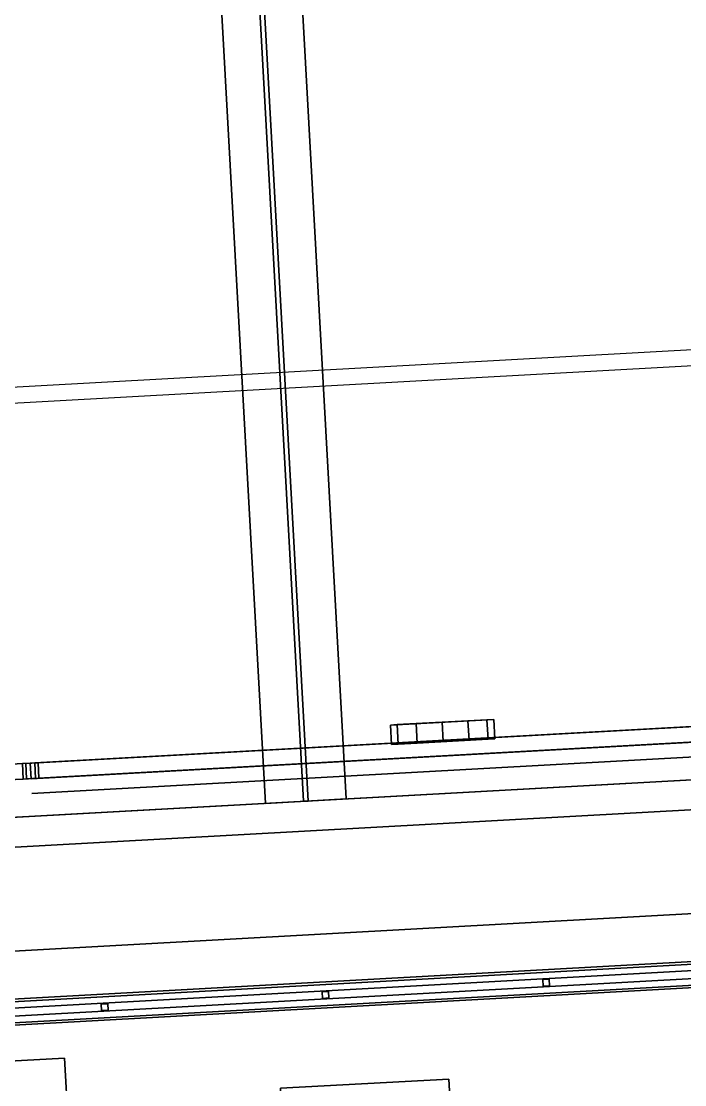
# Model space of a CAD drawing. Header units: millimetres. Extents: x -2005 to 6910, y -1718 to 7197.
# Drawn here: x 1292 to 2315, y -342 to 1298 of the extents above; entities that cross this region are included whole.
import ezdxf

# ---------------------------------------------------------------- set-up
doc = ezdxf.new("R2010")
doc.units = ezdxf.units.MM
for name, color, linetype in [('cornice_lower', 7, 'Continuous'), ('cornice_middle', 7, 'Continuous'), ('embedded_beam_1', 7, 'Continuous'), ('embedded_beam_2', 7, 'Continuous'), ('exposed_roof_member', 7, 'Continuous'), ('fourth_floor_steel_deck', 7, 'Continuous'), ('masonry_wall_returns', 7, 'Continuous'), ('roof_cable_tray', 7, 'Continuous'), ('roof_guard', 7, 'Continuous'), ('roof_guard_mesh', 7, 'Continuous'), ('roof_parapet', 7, 'Continuous'), ('roof_slab', 7, 'Continuous'), ('S3_wall_plate', 7, 'Continuous'), ('tank_bosses_S', 7, 'Continuous'), ('tank_panels_S', 7, 'Continuous'), ('tank_ribs_S', 7, 'Continuous'), ('tower_wall_S', 7, 'Continuous'), ('upper_corbels', 7, 'Continuous')]:
    doc.layers.add(name, color=color, linetype=linetype)

msp = doc.modelspace()

# ---------------------------------------------------------------- linework, layer by layer
at = {"layer": 'cornice_lower'}
for points in [[(-688.6, -769.2, 10200), (-698.5, -589.5, 10200), (5951.3, -221.8, 10200), (5961.3, -401.5, 10200)], [(-688.6, -769.2, 10340), (5961.3, -401.5, 10340), (5951.3, -221.8, 10340), (-698.5, -589.5, 10340)], [(5951.3, -221.8, 10200), (-698.5, -589.5, 10200), (-698.5, -589.5, 10340), (5951.3, -221.8, 10340)], [(-688.6, -769.2, 16200), (-698.5, -589.5, 16200), (5951.3, -221.8, 16200), (5961.3, -401.5, 16200)], [(-688.6, -769.2, 16340), (5961.3, -401.5, 16340), (5951.3, -221.8, 16340), (-698.5, -589.5, 16340)], [(5951.3, -221.8, 16200), (-698.5, -589.5, 16200), (-698.5, -589.5, 16340), (5951.3, -221.8, 16340)], [(-688.6, -769.2, 19800), (-698.5, -589.5, 19800), (5951.3, -221.8, 19800), (5961.3, -401.5, 19800)], [(-688.6, -769.2, 19940), (5961.3, -401.5, 19940), (5951.3, -221.8, 19940), (-698.5, -589.5, 19940)], [(5951.3, -221.8, 19800), (-698.5, -589.5, 19800), (-698.5, -589.5, 19940), (5951.3, -221.8, 19940)], [(-688.6, -769.2, 24500), (-698.5, -589.5, 24500), (5951.3, -221.8, 24500), (5961.3, -401.5, 24500)], [(-688.6, -769.2, 24640), (5961.3, -401.5, 24640), (5951.3, -221.8, 24640), (-698.5, -589.5, 24640)], [(5951.3, -221.8, 24500), (-698.5, -589.5, 24500), (-698.5, -589.5, 24640), (5951.3, -221.8, 24640)]]:
    msp.add_3dface(points, dxfattribs=at)
at = {"layer": 'cornice_middle'}
for points in [[(-764, -853.5, 10340), (-774, -673.8, 10340), (6035.6, -297.2, 10340), (6045.6, -477, 10340)], [(-764, -853.5, 10500), (6045.6, -477, 10500), (6035.6, -297.2, 10500), (-774, -673.8, 10500)], [(6035.6, -297.2, 10340), (-774, -673.8, 10340), (-774, -673.8, 10500), (6035.6, -297.2, 10500)], [(-764, -853.5, 16340), (-774, -673.8, 16340), (6035.6, -297.2, 16340), (6045.6, -477, 16340)], [(-764, -853.5, 16500), (6045.6, -477, 16500), (6035.6, -297.2, 16500), (-774, -673.8, 16500)], [(6035.6, -297.2, 16340), (-774, -673.8, 16340), (-774, -673.8, 16500), (6035.6, -297.2, 16500)], [(-764, -853.5, 19940), (-774, -673.8, 19940), (6035.6, -297.2, 19940), (6045.6, -477, 19940)], [(-764, -853.5, 20100), (6045.6, -477, 20100), (6035.6, -297.2, 20100), (-774, -673.8, 20100)], [(6035.6, -297.2, 19940), (-774, -673.8, 19940), (-774, -673.8, 20100), (6035.6, -297.2, 20100)], [(-764, -853.5, 24640), (-774, -673.8, 24640), (6035.6, -297.2, 24640), (6045.6, -477, 24640)], [(-764, -853.5, 24800), (6045.6, -477, 24800), (6035.6, -297.2, 24800), (-774, -673.8, 24800)], [(6035.6, -297.2, 24640), (-774, -673.8, 24640), (-774, -673.8, 24800), (6035.6, -297.2, 24800)]]:
    msp.add_3dface(points, dxfattribs=at)
at = {"layer": 'embedded_beam_1'}
msp.add_3dface([(-35.2, 637, 24820), (5156.8, 924.1, 24820), (5155.5, 948.1, 24820), (-36.5, 661, 24820)], dxfattribs=at)
at = {"layer": 'embedded_beam_2'}
msp.add_3dface([(-71.1, 1286, 24820), (5121, 1573.1, 24820), (5119.6, 1597.1, 24820), (-72.4, 1310, 24820)], dxfattribs=at)
at = {"layer": 'exposed_roof_member'}
for points in [[(1668.3, 92.2, 24682), (1793.1, 99.1, 24682), (1506, 5291.2, 24682), (1381.2, 5284.3, 24682)], [(1793.1, 99.1, 24673), (1668.3, 92.2, 24673), (1381.2, 5284.3, 24673), (1506, 5291.2, 24673)], [(1668.3, 92.2, 24825), (1793.1, 99.1, 24825), (1506, 5291.2, 24825), (1381.2, 5284.3, 24825)], [(1793.1, 99.1, 24816), (1668.3, 92.2, 24816), (1381.2, 5284.3, 24816), (1506, 5291.2, 24816)], [(1668.3, 92.2, 24673), (1668.3, 92.2, 24682), (1381.2, 5284.3, 24682), (1381.2, 5284.3, 24673)], [(1668.3, 92.2, 24816), (1668.3, 92.2, 24825), (1381.2, 5284.3, 24825), (1381.2, 5284.3, 24816)], [(1727.2, 95.5, 24816), (1734.2, 95.9, 24816), (1447.1, 5288, 24816), (1440.1, 5287.6, 24816)], [(1734.2, 95.9, 24682), (1727.2, 95.5, 24682), (1440.1, 5287.6, 24682), (1447.1, 5288, 24682)], [(1727.2, 95.5, 24682), (1727.2, 95.5, 24816), (1440.1, 5287.6, 24816), (1440.1, 5287.6, 24682)], [(1734.2, 95.9, 24816), (1734.2, 95.9, 24682), (1447.1, 5288, 24682), (1447.1, 5288, 24816)], [(1793.1, 99.1, 24682), (1793.1, 99.1, 24673), (1506, 5291.2, 24673), (1506, 5291.2, 24682)], [(1793.1, 99.1, 24825), (1793.1, 99.1, 24816), (1506, 5291.2, 24816), (1506, 5291.2, 24825)], [(1668.3, 92.2, 24682), (1668.3, 92.2, 24673), (1793.1, 99.1, 24673), (1793.1, 99.1, 24682)], [(1668.3, 92.2, 24825), (1668.3, 92.2, 24816), (1793.1, 99.1, 24816), (1793.1, 99.1, 24825)], [(1727.2, 95.5, 24816), (1727.2, 95.5, 24682), (1734.2, 95.9, 24682), (1734.2, 95.9, 24816)]]:
    msp.add_3dface(points, dxfattribs=at)
at = {"layer": 'fourth_floor_steel_deck'}
msp.add_3dface([(0, 0, 20725), (5192.1, 287.1, 20725), (5098.2, 1984.5, 20725), (-93.9, 1697.4, 20725)], dxfattribs=at)
at = {"layer": 'masonry_wall_returns'}
msp.add_3dface([(-754.6, -842.9, 5775), (6035, -467.5, 5775), (5877, -326, 5775), (-613.1, -684.9, 5775)], dxfattribs=at)
at = {"layer": 'roof_cable_tray'}
for points in [[(-123.3, -52.9, 25137.5), (-114.4, -212.6, 25137.5), (5329.3, 88.3, 25137.5), (5320.4, 248.1, 25137.5)], [(-114.4, -212.6, 25062.5), (-123.3, -52.9, 25062.5), (5320.4, 248.1, 25062.5), (5329.3, 88.3, 25062.5)], [(-123.3, -52.9, 25062.5), (-123.3, -52.9, 25137.5), (5320.4, 248.1, 25137.5), (5320.4, 248.1, 25062.5)], [(-114.4, -212.6, 25137.5), (-114.4, -212.6, 25062.5), (5329.3, 88.3, 25062.5), (5329.3, 88.3, 25137.5)]]:
    msp.add_3dface(points, dxfattribs=at)
at = {"layer": 'roof_guard'}
for points in [[(-283.9, -299.9, 25088.2), (-284.1, -296.1, 25100), (5507.1, 24.1, 25100), (5507.3, 20.3, 25088.2)], [(-284.1, -296.1, 25100), (-283.9, -299.9, 25111.8), (5507.3, 20.3, 25111.8), (5507.1, 24.1, 25100)], [(-283.9, -299.9, 26038.2), (-284.1, -296.1, 26050), (5507.1, 24.1, 26050), (5507.3, 20.3, 26038.2)], [(-284.1, -296.1, 26050), (-283.9, -299.9, 26061.8), (5507.3, 20.3, 26061.8), (5507.1, 24.1, 26050)], [(-283.3, -309.9, 25081), (-283.9, -299.9, 25088.2), (5507.3, 20.3, 25088.2), (5507.8, 10.3, 25081)], [(-283.9, -299.9, 25111.8), (-283.3, -309.9, 25119), (5507.8, 10.3, 25119), (5507.3, 20.3, 25111.8)], [(-283.3, -309.9, 26031), (-283.9, -299.9, 26038.2), (5507.3, 20.3, 26038.2), (5507.8, 10.3, 26031)], [(-283.9, -299.9, 26061.8), (-283.3, -309.9, 26069), (5507.8, 10.3, 26069), (5507.3, 20.3, 26061.8)], [(-282.6, -322.3, 25081), (-283.3, -309.9, 25081), (5507.8, 10.3, 25081), (5508.5, -2.1, 25081)], [(-283.3, -309.9, 25119), (-282.6, -322.3, 25119), (5508.5, -2.1, 25119), (5507.8, 10.3, 25119)], [(-282.6, -322.3, 26031), (-283.3, -309.9, 26031), (5507.8, 10.3, 26031), (5508.5, -2.1, 26031)], [(-283.3, -309.9, 26069), (-282.6, -322.3, 26069), (5508.5, -2.1, 26069), (5507.8, 10.3, 26069)], [(-282.1, -332.3, 25088.2), (-282.6, -322.3, 25081), (5508.5, -2.1, 25081), (5509.1, -12.1, 25088.2)], [(-282.6, -322.3, 25119), (-282.1, -332.3, 25111.8), (5509.1, -12.1, 25111.8), (5508.5, -2.1, 25119)], [(-282.1, -332.3, 26038.2), (-282.6, -322.3, 26031), (5508.5, -2.1, 26031), (5509.1, -12.1, 26038.2)], [(-282.6, -322.3, 26069), (-282.1, -332.3, 26061.8), (5509.1, -12.1, 26061.8), (5508.5, -2.1, 26069)], [(-281.9, -336.1, 25100), (-282.1, -332.3, 25088.2), (5509.1, -12.1, 25088.2), (5509.3, -15.9, 25100)], [(-282.1, -332.3, 25111.8), (-281.9, -336.1, 25100), (5509.3, -15.9, 25100), (5509.1, -12.1, 25111.8)], [(-281.9, -336.1, 26050), (-282.1, -332.3, 26038.2), (5509.1, -12.1, 26038.2), (5509.3, -15.9, 26050)], [(-282.1, -332.3, 26061.8), (-281.9, -336.1, 26050), (5509.3, -15.9, 26050), (5509.1, -12.1, 26061.8)]]:
    msp.add_3dface(points, dxfattribs=at)
at = {"layer": 'roof_guard_mesh'}
for points in [[(2096.9, -189.5, 25080), (2096.3, -179.5, 25080), (2106.3, -179, 25080), (2106.9, -189, 25080)], [(2096.9, -189.5, 26050), (2106.9, -189, 26050), (2106.3, -179, 26050), (2096.3, -179.5, 26050)], [(2106.3, -179, 25080), (2096.3, -179.5, 25080), (2096.3, -179.5, 26050), (2106.3, -179, 26050)], [(2096.3, -179.5, 25080), (2096.9, -189.5, 25080), (2096.9, -189.5, 26050), (2096.3, -179.5, 26050)], [(2106.9, -189, 25080), (2106.3, -179, 25080), (2106.3, -179, 26050), (2106.9, -189, 26050)], [(2096.9, -189.5, 25080), (2106.9, -189, 25080), (2106.9, -189, 26050), (2096.9, -189.5, 26050)], [(1756.2, -208.4, 25080), (1755.7, -198.4, 25080), (1765.7, -197.8, 25080), (1766.2, -207.8, 25080)], [(1756.2, -208.4, 26050), (1766.2, -207.8, 26050), (1765.7, -197.8, 26050), (1755.7, -198.4, 26050)], [(1765.7, -197.8, 25080), (1755.7, -198.4, 25080), (1755.7, -198.4, 26050), (1765.7, -197.8, 26050)], [(1755.7, -198.4, 25080), (1756.2, -208.4, 25080), (1756.2, -208.4, 26050), (1755.7, -198.4, 26050)], [(1756.2, -208.4, 25080), (1766.2, -207.8, 25080), (1766.2, -207.8, 26050), (1756.2, -208.4, 26050)], [(1766.2, -207.8, 25080), (1765.7, -197.8, 25080), (1765.7, -197.8, 26050), (1766.2, -207.8, 26050)], [(1415.6, -227.2, 25080), (1415, -217.2, 25080), (1425, -216.7, 25080), (1425.6, -226.6, 25080)], [(1415.6, -227.2, 26050), (1425.6, -226.6, 26050), (1425, -216.7, 26050), (1415, -217.2, 26050)], [(1425, -216.7, 25080), (1415, -217.2, 25080), (1415, -217.2, 26050), (1425, -216.7, 26050)], [(1415, -217.2, 25080), (1415.6, -227.2, 25080), (1415.6, -227.2, 26050), (1415, -217.2, 26050)], [(1415.6, -227.2, 25080), (1425.6, -226.6, 25080), (1425.6, -226.6, 26050), (1415.6, -227.2, 26050)], [(1425.6, -226.6, 25080), (1425, -216.7, 25080), (1425, -216.7, 26050), (1425.6, -226.6, 26050)]]:
    msp.add_3dface(points, dxfattribs=at)
at = {"layer": 'roof_parapet'}
for points in [[(-613.1, -684.9, 25000), (-649, -35.9, 25000), (5841.1, 323, 25000), (5877, -326, 25000)], [(-613.1, -684.9, 25550), (5877, -326, 25550), (5841.1, 323, 25550), (-649, -35.9, 25550)], [(5841.1, 323, 25000), (-649, -35.9, 25000), (-649, -35.9, 25550), (5841.1, 323, 25550)], [(-613.1, -684.9, 25000), (5877, -326, 25000), (5877, -326, 25550), (-613.1, -684.9, 25550)]]:
    msp.add_3dface(points, dxfattribs=at)
at = {"layer": 'roof_slab'}
for points in [[(0, 0, 24825), (-99.4, 1797.3, 24825), (5092.7, 2084.3, 24825), (5192.1, 287.1, 24825)], [(0, 0, 25000), (5192.1, 287.1, 25000), (5092.7, 2084.3, 25000), (-99.4, 1797.3, 25000)], [(0, 0, 24825), (5192.1, 287.1, 24825), (5192.1, 287.1, 25000), (0, 0, 25000)]]:
    msp.add_3dface(points, dxfattribs=at)
at = {"layer": 'S3_wall_plate'}
for points in [[(1169.7, -511.2, 22200), (1158.7, -311.5, 22200), (1358.4, -300.5, 22200), (1369.4, -500.2, 22200)], [(1169.7, -511.2, 22230), (1369.4, -500.2, 22230), (1358.4, -300.5, 22230), (1158.7, -311.5, 22230)], [(1358.4, -300.5, 22200), (1158.7, -311.5, 22200), (1158.7, -311.5, 22230), (1358.4, -300.5, 22230)], [(1169.7, -511.2, 23900), (1158.7, -311.5, 23900), (1358.4, -300.5, 23900), (1369.4, -500.2, 23900)], [(1169.7, -511.2, 23930), (1369.4, -500.2, 23930), (1358.4, -300.5, 23930), (1158.7, -311.5, 23930)], [(1358.4, -300.5, 23900), (1158.7, -311.5, 23900), (1158.7, -311.5, 23930), (1358.4, -300.5, 23930)], [(1369.4, -500.2, 22200), (1358.4, -300.5, 22200), (1358.4, -300.5, 22230), (1369.4, -500.2, 22230)], [(1369.4, -500.2, 23900), (1358.4, -300.5, 23900), (1358.4, -300.5, 23930), (1369.4, -500.2, 23930)]]:
    msp.add_3dface(points, dxfattribs=at)
at = {"layer": 'tank_bosses_S'}
for points in [[(2020.8, 221.9, 21187.5), (1871.8, 213.7, 21147.5), (1861.1, 213.1, 21187.5)], [(2020.8, 221.9, 21187.5), (1861.1, 213.1, 21187.5), (1871.8, 213.7, 21227.5)], [(2020.8, 221.9, 22112.5), (1871.8, 213.7, 22072.5), (1861.1, 213.1, 22112.5)], [(2020.8, 221.9, 22112.5), (1861.1, 213.1, 22112.5), (1871.8, 213.7, 22152.5)], [(2020.8, 221.9, 23037.5), (1871.8, 213.7, 22997.5), (1861.1, 213.1, 23037.5)], [(2020.8, 221.9, 23037.5), (1861.1, 213.1, 23037.5), (1871.8, 213.7, 23077.5)], [(2020.8, 221.9, 23962.5), (1871.8, 213.7, 23922.5), (1861.1, 213.1, 23962.5)], [(2020.8, 221.9, 23962.5), (1861.1, 213.1, 23962.5), (1871.8, 213.7, 24002.5)], [(1873.4, 183.7, 21147.5), (1862.7, 183.1, 21187.5), (1861.1, 213.1, 21187.5), (1871.8, 213.7, 21147.5)], [(1862.7, 183.1, 21187.5), (1873.4, 183.7, 21227.5), (1871.8, 213.7, 21227.5), (1861.1, 213.1, 21187.5)], [(1873.4, 183.7, 22072.5), (1862.7, 183.1, 22112.5), (1861.1, 213.1, 22112.5), (1871.8, 213.7, 22072.5)], [(1862.7, 183.1, 22112.5), (1873.4, 183.7, 22152.5), (1871.8, 213.7, 22152.5), (1861.1, 213.1, 22112.5)], [(1873.4, 183.7, 22997.5), (1862.7, 183.1, 23037.5), (1861.1, 213.1, 23037.5), (1871.8, 213.7, 22997.5)], [(1862.7, 183.1, 23037.5), (1873.4, 183.7, 23077.5), (1871.8, 213.7, 23077.5), (1861.1, 213.1, 23037.5)], [(1873.4, 183.7, 23922.5), (1862.7, 183.1, 23962.5), (1861.1, 213.1, 23962.5), (1871.8, 213.7, 23922.5)], [(1862.7, 183.1, 23962.5), (1873.4, 183.7, 24002.5), (1871.8, 213.7, 24002.5), (1861.1, 213.1, 23962.5)], [(2020.8, 221.9, 21187.5), (1901, 215.3, 21118.2), (1871.8, 213.7, 21147.5)], [(2020.8, 221.9, 21187.5), (1871.8, 213.7, 21227.5), (1901, 215.3, 21256.8)], [(2020.8, 221.9, 22112.5), (1901, 215.3, 22043.2), (1871.8, 213.7, 22072.5)], [(2020.8, 221.9, 22112.5), (1871.8, 213.7, 22152.5), (1901, 215.3, 22181.8)], [(2020.8, 221.9, 23037.5), (1901, 215.3, 22968.2), (1871.8, 213.7, 22997.5)], [(2020.8, 221.9, 23037.5), (1871.8, 213.7, 23077.5), (1901, 215.3, 23106.8)], [(2020.8, 221.9, 23962.5), (1901, 215.3, 23893.2), (1871.8, 213.7, 23922.5)], [(2020.8, 221.9, 23962.5), (1871.8, 213.7, 24002.5), (1901, 215.3, 24031.8)], [(1902.7, 185.3, 21118.2), (1873.4, 183.7, 21147.5), (1871.8, 213.7, 21147.5), (1901, 215.3, 21118.2)], [(1873.4, 183.7, 21227.5), (1902.7, 185.3, 21256.8), (1901, 215.3, 21256.8), (1871.8, 213.7, 21227.5)], [(1902.7, 185.3, 22043.2), (1873.4, 183.7, 22072.5), (1871.8, 213.7, 22072.5), (1901, 215.3, 22043.2)], [(1873.4, 183.7, 22152.5), (1902.7, 185.3, 22181.8), (1901, 215.3, 22181.8), (1871.8, 213.7, 22152.5)], [(1902.7, 185.3, 22968.2), (1873.4, 183.7, 22997.5), (1871.8, 213.7, 22997.5), (1901, 215.3, 22968.2)], [(1873.4, 183.7, 23077.5), (1902.7, 185.3, 23106.8), (1901, 215.3, 23106.8), (1871.8, 213.7, 23077.5)], [(1902.7, 185.3, 23893.2), (1873.4, 183.7, 23922.5), (1871.8, 213.7, 23922.5), (1901, 215.3, 23893.2)], [(1873.4, 183.7, 24002.5), (1902.7, 185.3, 24031.8), (1901, 215.3, 24031.8), (1871.8, 213.7, 24002.5)], [(2020.8, 221.9, 21187.5), (1941, 217.5, 21107.5), (1901, 215.3, 21118.2)], [(2020.8, 221.9, 21187.5), (1901, 215.3, 21256.8), (1941, 217.5, 21267.5)], [(2020.8, 221.9, 22112.5), (1941, 217.5, 22032.5), (1901, 215.3, 22043.2)], [(2020.8, 221.9, 22112.5), (1901, 215.3, 22181.8), (1941, 217.5, 22192.5)], [(2020.8, 221.9, 23037.5), (1941, 217.5, 22957.5), (1901, 215.3, 22968.2)], [(2020.8, 221.9, 23037.5), (1901, 215.3, 23106.8), (1941, 217.5, 23117.5)], [(2020.8, 221.9, 23962.5), (1941, 217.5, 23882.5), (1901, 215.3, 23893.2)], [(2020.8, 221.9, 23962.5), (1901, 215.3, 24031.8), (1941, 217.5, 24042.5)], [(1942.6, 187.5, 21107.5), (1902.7, 185.3, 21118.2), (1901, 215.3, 21118.2), (1941, 217.5, 21107.5)], [(1902.7, 185.3, 21256.8), (1942.6, 187.5, 21267.5), (1941, 217.5, 21267.5), (1901, 215.3, 21256.8)], [(1942.6, 187.5, 22032.5), (1902.7, 185.3, 22043.2), (1901, 215.3, 22043.2), (1941, 217.5, 22032.5)], [(1902.7, 185.3, 22181.8), (1942.6, 187.5, 22192.5), (1941, 217.5, 22192.5), (1901, 215.3, 22181.8)], [(1942.6, 187.5, 22957.5), (1902.7, 185.3, 22968.2), (1901, 215.3, 22968.2), (1941, 217.5, 22957.5)], [(1902.7, 185.3, 23106.8), (1942.6, 187.5, 23117.5), (1941, 217.5, 23117.5), (1901, 215.3, 23106.8)], [(1942.6, 187.5, 23882.5), (1902.7, 185.3, 23893.2), (1901, 215.3, 23893.2), (1941, 217.5, 23882.5)], [(1902.7, 185.3, 24031.8), (1942.6, 187.5, 24042.5), (1941, 217.5, 24042.5), (1901, 215.3, 24031.8)], [(2020.8, 221.9, 21187.5), (1980.9, 219.7, 21118.2), (1941, 217.5, 21107.5)], [(2020.8, 221.9, 21187.5), (1941, 217.5, 21267.5), (1980.9, 219.7, 21256.8)], [(2020.8, 221.9, 22112.5), (1980.9, 219.7, 22043.2), (1941, 217.5, 22032.5)], [(2020.8, 221.9, 22112.5), (1941, 217.5, 22192.5), (1980.9, 219.7, 22181.8)], [(2020.8, 221.9, 23037.5), (1980.9, 219.7, 22968.2), (1941, 217.5, 22957.5)], [(2020.8, 221.9, 23037.5), (1941, 217.5, 23117.5), (1980.9, 219.7, 23106.8)], [(2020.8, 221.9, 23962.5), (1980.9, 219.7, 23893.2), (1941, 217.5, 23882.5)], [(2020.8, 221.9, 23962.5), (1941, 217.5, 24042.5), (1980.9, 219.7, 24031.8)], [(1982.5, 189.7, 21118.2), (1942.6, 187.5, 21107.5), (1941, 217.5, 21107.5), (1980.9, 219.7, 21118.2)], [(1942.6, 187.5, 21267.5), (1982.5, 189.7, 21256.8), (1980.9, 219.7, 21256.8), (1941, 217.5, 21267.5)], [(1982.5, 189.7, 22043.2), (1942.6, 187.5, 22032.5), (1941, 217.5, 22032.5), (1980.9, 219.7, 22043.2)], [(1942.6, 187.5, 22192.5), (1982.5, 189.7, 22181.8), (1980.9, 219.7, 22181.8), (1941, 217.5, 22192.5)], [(1982.5, 189.7, 22968.2), (1942.6, 187.5, 22957.5), (1941, 217.5, 22957.5), (1980.9, 219.7, 22968.2)], [(1942.6, 187.5, 23117.5), (1982.5, 189.7, 23106.8), (1980.9, 219.7, 23106.8), (1941, 217.5, 23117.5)], [(1982.5, 189.7, 23893.2), (1942.6, 187.5, 23882.5), (1941, 217.5, 23882.5), (1980.9, 219.7, 23893.2)], [(1942.6, 187.5, 24042.5), (1982.5, 189.7, 24031.8), (1980.9, 219.7, 24031.8), (1941, 217.5, 24042.5)], [(2020.8, 221.9, 21187.5), (2010.1, 221.3, 21147.5), (1980.9, 219.7, 21118.2)], [(2020.8, 221.9, 21187.5), (1980.9, 219.7, 21256.8), (2010.1, 221.3, 21227.5)], [(2020.8, 221.9, 22112.5), (2010.1, 221.3, 22072.5), (1980.9, 219.7, 22043.2)], [(2020.8, 221.9, 22112.5), (1980.9, 219.7, 22181.8), (2010.1, 221.3, 22152.5)], [(2020.8, 221.9, 23037.5), (2010.1, 221.3, 22997.5), (1980.9, 219.7, 22968.2)], [(2020.8, 221.9, 23037.5), (1980.9, 219.7, 23106.8), (2010.1, 221.3, 23077.5)], [(2020.8, 221.9, 23962.5), (2010.1, 221.3, 23922.5), (1980.9, 219.7, 23893.2)], [(2020.8, 221.9, 23962.5), (1980.9, 219.7, 24031.8), (2010.1, 221.3, 24002.5)], [(2011.8, 191.4, 21147.5), (1982.5, 189.7, 21118.2), (1980.9, 219.7, 21118.2), (2010.1, 221.3, 21147.5)], [(1982.5, 189.7, 21256.8), (2011.8, 191.4, 21227.5), (2010.1, 221.3, 21227.5), (1980.9, 219.7, 21256.8)], [(2011.8, 191.4, 22072.5), (1982.5, 189.7, 22043.2), (1980.9, 219.7, 22043.2), (2010.1, 221.3, 22072.5)], [(1982.5, 189.7, 22181.8), (2011.8, 191.4, 22152.5), (2010.1, 221.3, 22152.5), (1980.9, 219.7, 22181.8)], [(2011.8, 191.4, 22997.5), (1982.5, 189.7, 22968.2), (1980.9, 219.7, 22968.2), (2010.1, 221.3, 22997.5)], [(1982.5, 189.7, 23106.8), (2011.8, 191.4, 23077.5), (2010.1, 221.3, 23077.5), (1980.9, 219.7, 23106.8)], [(2011.8, 191.4, 23922.5), (1982.5, 189.7, 23893.2), (1980.9, 219.7, 23893.2), (2010.1, 221.3, 23922.5)], [(1982.5, 189.7, 24031.8), (2011.8, 191.4, 24002.5), (2010.1, 221.3, 24002.5), (1980.9, 219.7, 24031.8)], [(2022.5, 191.9, 21187.5), (2011.8, 191.4, 21147.5), (2010.1, 221.3, 21147.5), (2020.8, 221.9, 21187.5)], [(2011.8, 191.4, 21227.5), (2022.5, 191.9, 21187.5), (2020.8, 221.9, 21187.5), (2010.1, 221.3, 21227.5)], [(2022.5, 191.9, 22112.5), (2011.8, 191.4, 22072.5), (2010.1, 221.3, 22072.5), (2020.8, 221.9, 22112.5)], [(2011.8, 191.4, 22152.5), (2022.5, 191.9, 22112.5), (2020.8, 221.9, 22112.5), (2010.1, 221.3, 22152.5)], [(2022.5, 191.9, 23037.5), (2011.8, 191.4, 22997.5), (2010.1, 221.3, 22997.5), (2020.8, 221.9, 23037.5)], [(2011.8, 191.4, 23077.5), (2022.5, 191.9, 23037.5), (2020.8, 221.9, 23037.5), (2010.1, 221.3, 23077.5)], [(2022.5, 191.9, 23962.5), (2011.8, 191.4, 23922.5), (2010.1, 221.3, 23922.5), (2020.8, 221.9, 23962.5)], [(2011.8, 191.4, 24002.5), (2022.5, 191.9, 23962.5), (2020.8, 221.9, 23962.5), (2010.1, 221.3, 24002.5)], [(2011.8, 191.4, 21227.5), (1873.4, 183.7, 21227.5), (1862.7, 183.1, 21187.5)], [(2011.8, 191.4, 21227.5), (1862.7, 183.1, 21187.5), (1873.4, 183.7, 21147.5)], [(2011.8, 191.4, 22152.5), (1873.4, 183.7, 22152.5), (1862.7, 183.1, 22112.5)], [(2011.8, 191.4, 22152.5), (1862.7, 183.1, 22112.5), (1873.4, 183.7, 22072.5)], [(2011.8, 191.4, 23077.5), (1873.4, 183.7, 23077.5), (1862.7, 183.1, 23037.5)], [(2011.8, 191.4, 23077.5), (1862.7, 183.1, 23037.5), (1873.4, 183.7, 22997.5)], [(2011.8, 191.4, 24002.5), (1873.4, 183.7, 24002.5), (1862.7, 183.1, 23962.5)], [(2011.8, 191.4, 24002.5), (1862.7, 183.1, 23962.5), (1873.4, 183.7, 23922.5)], [(2011.8, 191.4, 21227.5), (1902.7, 185.3, 21256.8), (1873.4, 183.7, 21227.5)], [(2011.8, 191.4, 21227.5), (1873.4, 183.7, 21147.5), (1902.7, 185.3, 21118.2)], [(2011.8, 191.4, 22152.5), (1902.7, 185.3, 22181.8), (1873.4, 183.7, 22152.5)], [(2011.8, 191.4, 22152.5), (1873.4, 183.7, 22072.5), (1902.7, 185.3, 22043.2)], [(2011.8, 191.4, 23077.5), (1902.7, 185.3, 23106.8), (1873.4, 183.7, 23077.5)], [(2011.8, 191.4, 23077.5), (1873.4, 183.7, 22997.5), (1902.7, 185.3, 22968.2)], [(2011.8, 191.4, 24002.5), (1902.7, 185.3, 24031.8), (1873.4, 183.7, 24002.5)], [(2011.8, 191.4, 24002.5), (1873.4, 183.7, 23922.5), (1902.7, 185.3, 23893.2)], [(2011.8, 191.4, 21227.5), (1942.6, 187.5, 21267.5), (1902.7, 185.3, 21256.8)], [(2011.8, 191.4, 21227.5), (1902.7, 185.3, 21118.2), (1942.6, 187.5, 21107.5)], [(2011.8, 191.4, 22152.5), (1942.6, 187.5, 22192.5), (1902.7, 185.3, 22181.8)], [(2011.8, 191.4, 22152.5), (1902.7, 185.3, 22043.2), (1942.6, 187.5, 22032.5)], [(2011.8, 191.4, 23077.5), (1942.6, 187.5, 23117.5), (1902.7, 185.3, 23106.8)], [(2011.8, 191.4, 23077.5), (1902.7, 185.3, 22968.2), (1942.6, 187.5, 22957.5)], [(2011.8, 191.4, 24002.5), (1942.6, 187.5, 24042.5), (1902.7, 185.3, 24031.8)], [(2011.8, 191.4, 24002.5), (1902.7, 185.3, 23893.2), (1942.6, 187.5, 23882.5)], [(2011.8, 191.4, 21227.5), (1982.5, 189.7, 21256.8), (1942.6, 187.5, 21267.5)], [(2011.8, 191.4, 21227.5), (1942.6, 187.5, 21107.5), (1982.5, 189.7, 21118.2)], [(2011.8, 191.4, 22152.5), (1982.5, 189.7, 22181.8), (1942.6, 187.5, 22192.5)], [(2011.8, 191.4, 22152.5), (1942.6, 187.5, 22032.5), (1982.5, 189.7, 22043.2)], [(2011.8, 191.4, 23077.5), (1982.5, 189.7, 23106.8), (1942.6, 187.5, 23117.5)], [(2011.8, 191.4, 23077.5), (1942.6, 187.5, 22957.5), (1982.5, 189.7, 22968.2)], [(2011.8, 191.4, 24002.5), (1982.5, 189.7, 24031.8), (1942.6, 187.5, 24042.5)], [(2011.8, 191.4, 24002.5), (1942.6, 187.5, 23882.5), (1982.5, 189.7, 23893.2)], [(2011.8, 191.4, 21227.5), (1982.5, 189.7, 21118.2), (2011.8, 191.4, 21147.5)], [(2011.8, 191.4, 22152.5), (1982.5, 189.7, 22043.2), (2011.8, 191.4, 22072.5)], [(2011.8, 191.4, 23077.5), (1982.5, 189.7, 22968.2), (2011.8, 191.4, 22997.5)], [(2011.8, 191.4, 24002.5), (1982.5, 189.7, 23893.2), (2011.8, 191.4, 23922.5)], [(2011.8, 191.4, 21227.5), (2011.8, 191.4, 21147.5), (2022.5, 191.9, 21187.5)], [(2011.8, 191.4, 22152.5), (2011.8, 191.4, 22072.5), (2022.5, 191.9, 22112.5)], [(2011.8, 191.4, 23077.5), (2011.8, 191.4, 22997.5), (2022.5, 191.9, 23037.5)], [(2011.8, 191.4, 24002.5), (2011.8, 191.4, 23922.5), (2022.5, 191.9, 23962.5)]]:
    msp.add_3dface(points, dxfattribs=at)
at = {"layer": 'tank_panels_S'}
for points in [[(1308.1, 107.4, 20737), (2582.1, 177.8, 20737), (2582.1, 177.8, 21638), (1308.1, 107.4, 21638)], [(1308.1, 107.4, 21662), (2582.1, 177.8, 21662), (2582.1, 177.8, 22563), (1308.1, 107.4, 22563)], [(1308.1, 107.4, 22587), (2582.1, 177.8, 22587), (2582.1, 177.8, 23488), (1308.1, 107.4, 23488)], [(1308.1, 107.4, 23512), (2582.1, 177.8, 23512), (2582.1, 177.8, 24413), (1308.1, 107.4, 24413)]]:
    msp.add_3dface(points, dxfattribs=at)
at = {"layer": 'tank_ribs_S'}
for points in [[(1312.4, 154.7, 20727.2), (1298.6, 153.9, 20746.8), (2572.6, 224.4, 21647.8), (2586.4, 225.1, 21628.2)], [(1298.6, 153.9, 21628.2), (1312.4, 154.7, 21647.8), (2586.4, 225.1, 20746.8), (2572.6, 224.4, 20727.2)], [(1312.4, 154.7, 21652.2), (1298.6, 153.9, 21671.8), (2572.6, 224.4, 22572.8), (2586.4, 225.1, 22553.2)], [(1298.6, 153.9, 22553.2), (1312.4, 154.7, 22572.8), (2586.4, 225.1, 21671.8), (2572.6, 224.4, 21652.2)], [(1312.4, 154.7, 22577.2), (1298.6, 153.9, 22596.8), (2572.6, 224.4, 23497.8), (2586.4, 225.1, 23478.2)], [(1298.6, 153.9, 23478.2), (1312.4, 154.7, 23497.8), (2586.4, 225.1, 22596.8), (2572.6, 224.4, 22577.2)], [(1312.4, 154.7, 23502.2), (1298.6, 153.9, 23521.8), (2572.6, 224.4, 24422.8), (2586.4, 225.1, 24403.2)], [(1298.6, 153.9, 24403.2), (1312.4, 154.7, 24422.8), (2586.4, 225.1, 23521.8), (2572.6, 224.4, 23502.2)], [(1298.6, 153.9, 20746.8), (1299.9, 130, 20746.8), (2573.9, 200.4, 21647.8), (2572.6, 224.4, 21647.8)], [(1299.9, 130, 21628.2), (1298.6, 153.9, 21628.2), (2572.6, 224.4, 20727.2), (2573.9, 200.4, 20727.2)], [(1298.6, 153.9, 21671.8), (1299.9, 130, 21671.8), (2573.9, 200.4, 22572.8), (2572.6, 224.4, 22572.8)], [(1299.9, 130, 22553.2), (1298.6, 153.9, 22553.2), (2572.6, 224.4, 21652.2), (2573.9, 200.4, 21652.2)], [(1298.6, 153.9, 22596.8), (1299.9, 130, 22596.8), (2573.9, 200.4, 23497.8), (2572.6, 224.4, 23497.8)], [(1299.9, 130, 23478.2), (1298.6, 153.9, 23478.2), (2572.6, 224.4, 22577.2), (2573.9, 200.4, 22577.2)], [(1298.6, 153.9, 23521.8), (1299.9, 130, 23521.8), (2573.9, 200.4, 24422.8), (2572.6, 224.4, 24422.8)], [(1299.9, 130, 24403.2), (1298.6, 153.9, 24403.2), (2572.6, 224.4, 23502.2), (2573.9, 200.4, 23502.2)], [(1305.5, 154.3, 20749), (1306.8, 130.3, 20749), (2580.9, 200.8, 20749), (2579.5, 224.8, 20749)], [(1306.8, 130.3, 20725), (1305.5, 154.3, 20725), (2579.5, 224.8, 20725), (2580.9, 200.8, 20725)], [(1305.5, 154.3, 20725), (1305.5, 154.3, 20749), (2579.5, 224.8, 20749), (2579.5, 224.8, 20725)], [(2580.9, 200.8, 21650), (2579.5, 224.8, 21650), (1305.5, 154.3, 21650), (1306.8, 130.3, 21650)], [(2579.5, 224.8, 21650), (2579.5, 224.8, 21626), (1305.5, 154.3, 21626), (1305.5, 154.3, 21650)], [(2579.5, 224.8, 21626), (2580.9, 200.8, 21626), (1306.8, 130.3, 21626), (1305.5, 154.3, 21626)], [(1305.5, 154.3, 21674), (1306.8, 130.3, 21674), (2580.9, 200.8, 21674), (2579.5, 224.8, 21674)], [(1306.8, 130.3, 21650), (1305.5, 154.3, 21650), (2579.5, 224.8, 21650), (2580.9, 200.8, 21650)], [(1305.5, 154.3, 21650), (1305.5, 154.3, 21674), (2579.5, 224.8, 21674), (2579.5, 224.8, 21650)], [(2580.9, 200.8, 22575), (2579.5, 224.8, 22575), (1305.5, 154.3, 22575), (1306.8, 130.3, 22575)], [(2579.5, 224.8, 22575), (2579.5, 224.8, 22551), (1305.5, 154.3, 22551), (1305.5, 154.3, 22575)], [(2579.5, 224.8, 22551), (2580.9, 200.8, 22551), (1306.8, 130.3, 22551), (1305.5, 154.3, 22551)], [(1305.5, 154.3, 22599), (1306.8, 130.3, 22599), (2580.9, 200.8, 22599), (2579.5, 224.8, 22599)], [(1306.8, 130.3, 22575), (1305.5, 154.3, 22575), (2579.5, 224.8, 22575), (2580.9, 200.8, 22575)], [(1305.5, 154.3, 22575), (1305.5, 154.3, 22599), (2579.5, 224.8, 22599), (2579.5, 224.8, 22575)], [(2580.9, 200.8, 23500), (2579.5, 224.8, 23500), (1305.5, 154.3, 23500), (1306.8, 130.3, 23500)], [(2579.5, 224.8, 23500), (2579.5, 224.8, 23476), (1305.5, 154.3, 23476), (1305.5, 154.3, 23500)], [(2579.5, 224.8, 23476), (2580.9, 200.8, 23476), (1306.8, 130.3, 23476), (1305.5, 154.3, 23476)], [(1305.5, 154.3, 23524), (1306.8, 130.3, 23524), (2580.9, 200.8, 23524), (2579.5, 224.8, 23524)], [(1306.8, 130.3, 23500), (1305.5, 154.3, 23500), (2579.5, 224.8, 23500), (2580.9, 200.8, 23500)], [(1305.5, 154.3, 23500), (1305.5, 154.3, 23524), (2579.5, 224.8, 23524), (2579.5, 224.8, 23500)], [(2580.9, 200.8, 24425), (2579.5, 224.8, 24425), (1305.5, 154.3, 24425), (1306.8, 130.3, 24425)], [(2579.5, 224.8, 24425), (2579.5, 224.8, 24401), (1305.5, 154.3, 24401), (1305.5, 154.3, 24425)], [(2579.5, 224.8, 24401), (2580.9, 200.8, 24401), (1306.8, 130.3, 24401), (1305.5, 154.3, 24401)], [(1313.7, 130.7, 20727.2), (1312.4, 154.7, 20727.2), (2586.4, 225.1, 21628.2), (2587.8, 201.2, 21628.2)], [(1312.4, 154.7, 21647.8), (1313.7, 130.7, 21647.8), (2587.8, 201.2, 20746.8), (2586.4, 225.1, 20746.8)], [(1313.7, 130.7, 21652.2), (1312.4, 154.7, 21652.2), (2586.4, 225.1, 22553.2), (2587.8, 201.2, 22553.2)], [(1312.4, 154.7, 22572.8), (1313.7, 130.7, 22572.8), (2587.8, 201.2, 21671.8), (2586.4, 225.1, 21671.8)], [(1313.7, 130.7, 22577.2), (1312.4, 154.7, 22577.2), (2586.4, 225.1, 23478.2), (2587.8, 201.2, 23478.2)], [(1312.4, 154.7, 23497.8), (1313.7, 130.7, 23497.8), (2587.8, 201.2, 22596.8), (2586.4, 225.1, 22596.8)], [(1313.7, 130.7, 23502.2), (1312.4, 154.7, 23502.2), (2586.4, 225.1, 24403.2), (2587.8, 201.2, 24403.2)], [(1312.4, 154.7, 24422.8), (1313.7, 130.7, 24422.8), (2587.8, 201.2, 23521.8), (2586.4, 225.1, 23521.8)], [(1299.9, 130, 20746.8), (1313.7, 130.7, 20727.2), (2587.8, 201.2, 21628.2), (2573.9, 200.4, 21647.8)], [(1313.7, 130.7, 21647.8), (1299.9, 130, 21628.2), (2573.9, 200.4, 20727.2), (2587.8, 201.2, 20746.8)], [(1299.9, 130, 21671.8), (1313.7, 130.7, 21652.2), (2587.8, 201.2, 22553.2), (2573.9, 200.4, 22572.8)], [(1313.7, 130.7, 22572.8), (1299.9, 130, 22553.2), (2573.9, 200.4, 21652.2), (2587.8, 201.2, 21671.8)], [(1299.9, 130, 22596.8), (1313.7, 130.7, 22577.2), (2587.8, 201.2, 23478.2), (2573.9, 200.4, 23497.8)], [(1313.7, 130.7, 23497.8), (1299.9, 130, 23478.2), (2573.9, 200.4, 22577.2), (2587.8, 201.2, 22596.8)], [(1299.9, 130, 23521.8), (1313.7, 130.7, 23502.2), (2587.8, 201.2, 24403.2), (2573.9, 200.4, 24422.8)], [(1313.7, 130.7, 24422.8), (1299.9, 130, 24403.2), (2573.9, 200.4, 23502.2), (2587.8, 201.2, 23521.8)], [(1306.8, 130.3, 20749), (1306.8, 130.3, 20725), (2580.9, 200.8, 20725), (2580.9, 200.8, 20749)], [(2580.9, 200.8, 21626), (2580.9, 200.8, 21650), (1306.8, 130.3, 21650), (1306.8, 130.3, 21626)], [(1306.8, 130.3, 21674), (1306.8, 130.3, 21650), (2580.9, 200.8, 21650), (2580.9, 200.8, 21674)], [(2580.9, 200.8, 22551), (2580.9, 200.8, 22575), (1306.8, 130.3, 22575), (1306.8, 130.3, 22551)], [(1306.8, 130.3, 22599), (1306.8, 130.3, 22575), (2580.9, 200.8, 22575), (2580.9, 200.8, 22599)], [(2580.9, 200.8, 23476), (2580.9, 200.8, 23500), (1306.8, 130.3, 23500), (1306.8, 130.3, 23476)], [(1306.8, 130.3, 23524), (1306.8, 130.3, 23500), (2580.9, 200.8, 23500), (2580.9, 200.8, 23524)], [(2580.9, 200.8, 24401), (2580.9, 200.8, 24425), (1306.8, 130.3, 24425), (1306.8, 130.3, 24401)], [(1270.9, 128.4, 20737), (1269.5, 152.3, 20737), (1293.5, 153.6, 20737), (1294.8, 129.7, 20737)], [(1270.9, 128.4, 21638), (1294.8, 129.7, 21638), (1293.5, 153.6, 21638), (1269.5, 152.3, 21638)], [(1293.5, 153.6, 20737), (1269.5, 152.3, 20737), (1269.5, 152.3, 21638), (1293.5, 153.6, 21638)], [(1270.9, 128.4, 21662), (1269.5, 152.3, 21662), (1293.5, 153.6, 21662), (1294.8, 129.7, 21662)], [(1270.9, 128.4, 22563), (1294.8, 129.7, 22563), (1293.5, 153.6, 22563), (1269.5, 152.3, 22563)], [(1293.5, 153.6, 21662), (1269.5, 152.3, 21662), (1269.5, 152.3, 22563), (1293.5, 153.6, 22563)], [(1270.9, 128.4, 22587), (1269.5, 152.3, 22587), (1293.5, 153.6, 22587), (1294.8, 129.7, 22587)], [(1270.9, 128.4, 23488), (1294.8, 129.7, 23488), (1293.5, 153.6, 23488), (1269.5, 152.3, 23488)], [(1293.5, 153.6, 22587), (1269.5, 152.3, 22587), (1269.5, 152.3, 23488), (1293.5, 153.6, 23488)], [(1270.9, 128.4, 23512), (1269.5, 152.3, 23512), (1293.5, 153.6, 23512), (1294.8, 129.7, 23512)], [(1270.9, 128.4, 24413), (1294.8, 129.7, 24413), (1293.5, 153.6, 24413), (1269.5, 152.3, 24413)], [(1293.5, 153.6, 23512), (1269.5, 152.3, 23512), (1269.5, 152.3, 24413), (1293.5, 153.6, 24413)], [(1293.5, 153.6, 21638), (1294.8, 129.7, 21638), (1318.8, 131, 21638), (1317.5, 155, 21638)], [(1293.5, 153.6, 20737), (1317.5, 155, 20737), (1318.8, 131, 20737), (1294.8, 129.7, 20737)], [(1293.5, 153.6, 21638), (1317.5, 155, 21638), (1317.5, 155, 20737), (1293.5, 153.6, 20737)], [(1293.5, 153.6, 22563), (1294.8, 129.7, 22563), (1318.8, 131, 22563), (1317.5, 155, 22563)], [(1293.5, 153.6, 21662), (1317.5, 155, 21662), (1318.8, 131, 21662), (1294.8, 129.7, 21662)], [(1293.5, 153.6, 22563), (1317.5, 155, 22563), (1317.5, 155, 21662), (1293.5, 153.6, 21662)], [(1293.5, 153.6, 23488), (1294.8, 129.7, 23488), (1318.8, 131, 23488), (1317.5, 155, 23488)], [(1293.5, 153.6, 22587), (1317.5, 155, 22587), (1318.8, 131, 22587), (1294.8, 129.7, 22587)], [(1293.5, 153.6, 23488), (1317.5, 155, 23488), (1317.5, 155, 22587), (1293.5, 153.6, 22587)], [(1293.5, 153.6, 24413), (1294.8, 129.7, 24413), (1318.8, 131, 24413), (1317.5, 155, 24413)], [(1293.5, 153.6, 23512), (1317.5, 155, 23512), (1318.8, 131, 23512), (1294.8, 129.7, 23512)], [(1293.5, 153.6, 24413), (1317.5, 155, 24413), (1317.5, 155, 23512), (1293.5, 153.6, 23512)], [(1294.8, 129.7, 20737), (1293.5, 153.6, 20737), (1293.5, 153.6, 21638), (1294.8, 129.7, 21638)], [(1294.8, 129.7, 21662), (1293.5, 153.6, 21662), (1293.5, 153.6, 22563), (1294.8, 129.7, 22563)], [(1294.8, 129.7, 22587), (1293.5, 153.6, 22587), (1293.5, 153.6, 23488), (1294.8, 129.7, 23488)], [(1294.8, 129.7, 23512), (1293.5, 153.6, 23512), (1293.5, 153.6, 24413), (1294.8, 129.7, 24413)], [(1294.8, 129.7, 21638), (1293.5, 153.6, 21638), (1293.5, 153.6, 20737), (1294.8, 129.7, 20737)], [(1294.8, 129.7, 22563), (1293.5, 153.6, 22563), (1293.5, 153.6, 21662), (1294.8, 129.7, 21662)], [(1294.8, 129.7, 23488), (1293.5, 153.6, 23488), (1293.5, 153.6, 22587), (1294.8, 129.7, 22587)], [(1294.8, 129.7, 24413), (1293.5, 153.6, 24413), (1293.5, 153.6, 23512), (1294.8, 129.7, 23512)], [(1298.6, 153.9, 20746.8), (1312.4, 154.7, 20727.2), (1313.7, 130.7, 20727.2), (1299.9, 130, 20746.8)], [(1312.4, 154.7, 21647.8), (1298.6, 153.9, 21628.2), (1299.9, 130, 21628.2), (1313.7, 130.7, 21647.8)], [(1298.6, 153.9, 21671.8), (1312.4, 154.7, 21652.2), (1313.7, 130.7, 21652.2), (1299.9, 130, 21671.8)], [(1312.4, 154.7, 22572.8), (1298.6, 153.9, 22553.2), (1299.9, 130, 22553.2), (1313.7, 130.7, 22572.8)], [(1298.6, 153.9, 22596.8), (1312.4, 154.7, 22577.2), (1313.7, 130.7, 22577.2), (1299.9, 130, 22596.8)], [(1312.4, 154.7, 23497.8), (1298.6, 153.9, 23478.2), (1299.9, 130, 23478.2), (1313.7, 130.7, 23497.8)], [(1298.6, 153.9, 23521.8), (1312.4, 154.7, 23502.2), (1313.7, 130.7, 23502.2), (1299.9, 130, 23521.8)], [(1312.4, 154.7, 24422.8), (1298.6, 153.9, 24403.2), (1299.9, 130, 24403.2), (1313.7, 130.7, 24422.8)], [(1305.5, 154.3, 20749), (1305.5, 154.3, 20725), (1306.8, 130.3, 20725), (1306.8, 130.3, 20749)], [(1306.8, 130.3, 21650), (1305.5, 154.3, 21650), (1305.5, 154.3, 21626), (1306.8, 130.3, 21626)], [(1305.5, 154.3, 21674), (1305.5, 154.3, 21650), (1306.8, 130.3, 21650), (1306.8, 130.3, 21674)], [(1306.8, 130.3, 22575), (1305.5, 154.3, 22575), (1305.5, 154.3, 22551), (1306.8, 130.3, 22551)], [(1305.5, 154.3, 22599), (1305.5, 154.3, 22575), (1306.8, 130.3, 22575), (1306.8, 130.3, 22599)], [(1306.8, 130.3, 23500), (1305.5, 154.3, 23500), (1305.5, 154.3, 23476), (1306.8, 130.3, 23476)], [(1305.5, 154.3, 23524), (1305.5, 154.3, 23500), (1306.8, 130.3, 23500), (1306.8, 130.3, 23524)], [(1306.8, 130.3, 24425), (1305.5, 154.3, 24425), (1305.5, 154.3, 24401), (1306.8, 130.3, 24401)], [(1317.5, 155, 21638), (1318.8, 131, 21638), (1318.8, 131, 20737), (1317.5, 155, 20737)], [(1317.5, 155, 22563), (1318.8, 131, 22563), (1318.8, 131, 21662), (1317.5, 155, 21662)], [(1317.5, 155, 23488), (1318.8, 131, 23488), (1318.8, 131, 22587), (1317.5, 155, 22587)], [(1317.5, 155, 24413), (1318.8, 131, 24413), (1318.8, 131, 23512), (1317.5, 155, 23512)], [(1270.9, 128.4, 20737), (1294.8, 129.7, 20737), (1294.8, 129.7, 21638), (1270.9, 128.4, 21638)], [(1270.9, 128.4, 21662), (1294.8, 129.7, 21662), (1294.8, 129.7, 22563), (1270.9, 128.4, 22563)], [(1270.9, 128.4, 22587), (1294.8, 129.7, 22587), (1294.8, 129.7, 23488), (1270.9, 128.4, 23488)], [(1270.9, 128.4, 23512), (1294.8, 129.7, 23512), (1294.8, 129.7, 24413), (1270.9, 128.4, 24413)], [(1318.8, 131, 21638), (1294.8, 129.7, 21638), (1294.8, 129.7, 20737), (1318.8, 131, 20737)], [(1318.8, 131, 22563), (1294.8, 129.7, 22563), (1294.8, 129.7, 21662), (1318.8, 131, 21662)], [(1318.8, 131, 23488), (1294.8, 129.7, 23488), (1294.8, 129.7, 22587), (1318.8, 131, 22587)], [(1318.8, 131, 24413), (1294.8, 129.7, 24413), (1294.8, 129.7, 23512), (1318.8, 131, 23512)]]:
    msp.add_3dface(points, dxfattribs=at)
at = {"layer": 'tower_wall_S'}
msp.add_3dface([(-613.1, -684.9, 5775), (5877, -326, 5775), (5877, -326, 25000), (-613.1, -684.9, 25000)], dxfattribs=at)
at = {"layer": 'upper_corbels'}
for points in [[(1711.1, -696.6, 20000), (1691.7, -347.1, 20000), (1951.3, -332.8, 20000), (1970.7, -682.2, 20000)], [(1711.1, -696.6, 20450), (1970.7, -682.2, 20450), (1951.3, -332.8, 20450), (1691.7, -347.1, 20450)], [(1951.3, -332.8, 20000), (1691.7, -347.1, 20000), (1691.7, -347.1, 20450), (1951.3, -332.8, 20450)], [(1970.7, -682.2, 20000), (1951.3, -332.8, 20000), (1951.3, -332.8, 20450), (1970.7, -682.2, 20450)]]:
    msp.add_3dface(points, dxfattribs=at)

doc.saveas('drawing.dxf')
